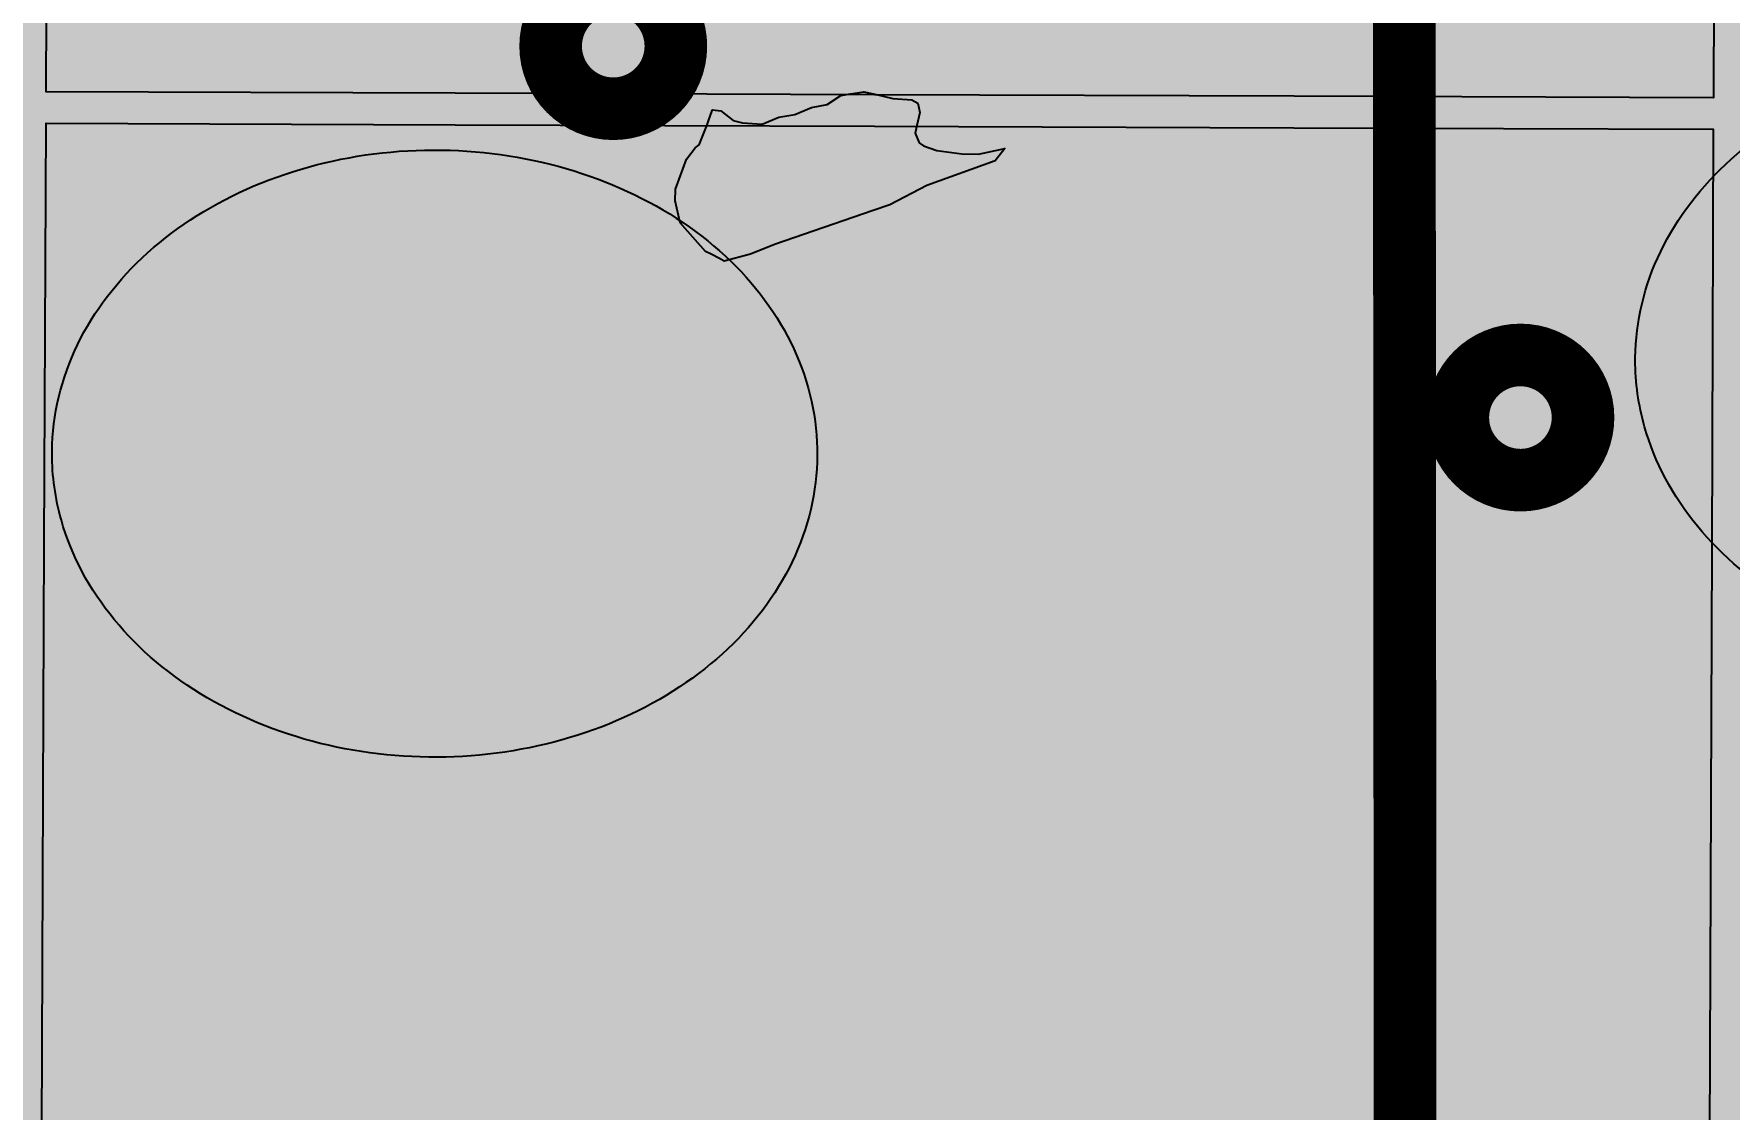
# Model space of a CAD drawing. Extents: x 560272 to 568164, y 6204780 to 6214217.
# Drawn here: x 565291.4 to 565345.5, y 6209774.9 to 6209809.2 of the extents above; entities that cross this region are included whole.
import ezdxf
from ezdxf.enums import TextEntityAlignment as Align

# ---------------------------------------------------------------- set-up
doc = ezdxf.new("R2010")
doc.units = 0
doc.header["$LTSCALE"] = 5
doc.linetypes.add('DASHED2', pattern=[9.525, 6.35, -3.175])
doc.linetypes.add('foc-ACCESSROAD', pattern=[3.75, 2.5, -1.25])
for name, color, linetype in [('AS-TOWN-H', 254, 'Continuous'), ('C-AR', 13, 'foc-ACCESSROAD'), ('CG-NOTES', 7, 'Continuous'), ('P-PROPOSED', 10, 'Continuous'), ('P-PROPOSED-H', 21, 'Continuous'), ('Quarters', 8, 'Continuous'), ('RoadSeg', 57, 'DASHED2'), ('ROUTE-MAP-ROUTE', 90, 'Continuous'), ('T-WATER', 160, 'Continuous'), ('T-WATER-H', 133, 'Continuous')]:
    doc.layers.add(name, color=color, linetype=linetype)
doc.layers.add('ROUTE-MAP-BACKGROUND-H', color=7, linetype='Continuous', true_color=0xf0ebff)
doc.styles.add('120', font='ARIALN.TTF', dxfattribs={"height": 13})
doc.styles.add('BOLD', font='ARIALNB.TTF')

# ---------------------------------------------------------------- blocks, each defined once
blk = doc.blocks.new('AA')
at = {"const_width": 4}
blk.add_lwpolyline([(-1, 0, 1), (1, 0, 1)], format="xyb", close=True, dxfattribs=at)
blk.add_circle((0, 0), 2)
blk = doc.blocks.new('Route_Letters')
h = blk.add_hatch(color=255)
h.dxf.hatch_style = 1
edge = h.paths.add_edge_path()
edge.add_ellipse((-0.116, 0.461), major_axis=(-11.971, 0), ratio=0.789318, start_angle=0, end_angle=360)
at = {"color": 5}
blk.add_open_spline([(-12.337, 0.461), (-12.337, -0.253), (-12.237, -0.968), (-11.72, -2.794), (-11.144, -3.876), (-9.556, -5.807), (-8.545, -6.657), (-6.216, -8.022), (-4.899, -8.538), (-2.122, -9.174), (-0.663, -9.295), (2.219, -9.128), (3.641, -8.839), (6.272, -7.888), (7.481, -7.224), (9.535, -5.601), (10.38, -4.641), (11.596, -2.542), (11.966, -1.402), (12.179, 0.91), (12.021, 2.082), (11.201, 4.304), (10.538, 5.353), (8.799, 7.197), (7.721, 7.993), (5.289, 9.237), (3.933, 9.684), (1.111, 10.179), (-0.355, 10.226), (-3.218, 9.913), (-4.613, 9.553), (-7.163, 8.469), (-8.317, 7.745), (-10.237, 6.02), (-11.003, 5.018), (-12.047, 2.859), (-12.324, 1.702), (-12.336, 0.515), (-12.337, 0.488), (-12.337, 0.461)], degree=3, knots=[0, 0, 0, 0, 0.219529, 0.219529, 0.575727, 0.575727, 0.931924, 0.931924, 1.288121, 1.288121, 1.644318, 1.644318, 2.000515, 2.000515, 2.356712, 2.356712, 2.712909, 2.712909, 3.069107, 3.069107, 3.425304, 3.425304, 3.781501, 3.781501, 4.137698, 4.137698, 4.493895, 4.493895, 4.850092, 4.850092, 5.20629, 5.20629, 5.562487, 5.562487, 5.918684, 5.918684, 6.274881, 6.274881, 6.283185, 6.283185, 6.283185, 6.283185], dxfattribs=at)
at = {"color": 14, "style": 'BOLD'}
blk.add_attdef('A', text='', height=9.5, dxfattribs=at).set_placement((0.225, 0.976), align=Align.MIDDLE)

msp = doc.modelspace()

# ---------------------------------------------------------------- hatches: boundary and pattern name
at = {"layer": 'AS-TOWN-H'}
h = msp.add_hatch(color=256, dxfattribs=at)
h.dxf.hatch_style = 1
h.paths.add_polyline_path([(565886.544, 6210020.352), (565236.202, 6210021.981), (565234.412, 6209697.744), (565886.527, 6209697.561)])
at = {"layer": 'P-PROPOSED-H'}
h = msp.add_hatch(color=256, dxfattribs=at)
h.dxf.hatch_style = 1
h.paths.add_polyline_path([(565325.214, 6209772.66), (565325.214, 6209776.985), (565320.888, 6209776.984), (565320.89, 6209772.66)])
at = {"layer": 'ROUTE-MAP-BACKGROUND-H'}
h = msp.add_hatch(color=256, dxfattribs=at)
h.dxf.hatch_style = 1
h.paths.add_polyline_path([(565237.99, 6210345.866), (566535.85, 6210345.729), (566539.103, 6209697.377), (565234.412, 6209697.744)])
at = {"layer": 'T-WATER-H'}
h = msp.add_hatch(color=256, dxfattribs=at)
h.dxf.hatch_style = 1
h.paths.add_polyline_path([(565313.05, 6209806.728), (565313.071, 6209806.788), (565313.336, 6209806.749), (565313.73, 6209806.443), (565314.027, 6209806.371), (565314.658, 6209806.326), (565315.194, 6209806.549), (565315.695, 6209806.639), (565316.231, 6209806.862), (565316.731, 6209806.953), (565317.168, 6209807.244), (565317.478, 6209807.294), (565317.902, 6209807.363), (565318.208, 6209807.292), (565318.829, 6209807.147), (565319.426, 6209807.102), (565319.624, 6209806.999), (565319.685, 6209806.699), (565319.594, 6209806.283), (565319.54, 6209806.036), (565319.667, 6209805.735), (565319.798, 6209805.633), (565320.228, 6209805.492), (565321.023, 6209805.377), (565321.555, 6209805.367), (565322.39, 6209805.552), (565322.083, 6209805.158), (565319.908, 6209804.367), (565318.733, 6209803.757), (565318.193, 6209803.572), (565315.053, 6209802.496), (565314.282, 6209802.178), (565313.447, 6209801.96), (565313.295, 6209802.04), (565313.032, 6209802.178), (565312.855, 6209802.27), (565312.04, 6209803.183), (565311.887, 6209803.884), (565311.894, 6209804.25), (565312.244, 6209805.207), (565312.517, 6209805.568), (565312.651, 6209805.665), (565312.901, 6209806.306), (565312.956, 6209806.463)])

# ---------------------------------------------------------------- linework, layer by layer
at = {"layer": 'C-AR', "flags": 128}
msp.add_lwpolyline([(565334.673, 6209810.385), (565334.666, 6209814.773), (565334.841, 6209815.073), (565334.331, 6209815.482), (565329.944, 6209815.475), (565322.015, 6209814.156), (565318.73, 6209813.609), (565313.023, 6209812.671), (565308.695, 6209812.751), (565308.705, 6209813.416), (565313.036, 6209813.338), (565318.621, 6209814.267), (565321.906, 6209814.813), (565329.889, 6209816.141), (565334.33, 6209816.148), (565334.839, 6209816.649), (565334.814, 6209831.192), (565365.733, 6209845.167), (565367.76, 6209846.323), (565368.089, 6209845.744), (565366.038, 6209844.574), (565335.481, 6209830.762), (565335.498, 6209815.15), (565335.5, 6209815.15), (565335.666, 6209814.774), (565335.673, 6209810.387), (565335.701, 6209800.459), (565335.535, 6209800.126), (565335.541, 6209796.047), (565334.875, 6209796.046), (565334.868, 6209800.125), (565334.701, 6209800.458)], close=True, dxfattribs=at)
at = {"layer": 'P-PROPOSED', "flags": 128}
msp.add_lwpolyline([(565335.674, 6209814.742), (565335.698, 6209800.466), (565335.532, 6209800.133), (565335.539, 6209796.051), (565335.872, 6209796.051), (565335.865, 6209800.055), (565336.031, 6209800.388), (565336.007, 6209814.821)], dxfattribs=at)
at = {"layer": 'Quarters', "flags": 128}
for points in [[(565304.869, 6209807.313), (565291.831, 6209807.359), (565291.886, 6209820.405), (565291.942, 6209833.786), (565291.998, 6209847.166), (565292.054, 6209860.547), (565305.086, 6209860.501), (565318.454, 6209860.454), (565331.821, 6209860.407), (565345.189, 6209860.36), (565345.138, 6209846.98), (565345.087, 6209833.599), (565345.037, 6209820.218), (565344.987, 6209807.172), (565331.615, 6209807.219), (565318.242, 6209807.266)], [(565304.646, 6209752.787), (565291.603, 6209752.833), (565291.659, 6209766.214), (565291.715, 6209779.594), (565291.771, 6209792.975), (565291.827, 6209806.356), (565304.865, 6209806.31), (565318.238, 6209806.263), (565331.611, 6209806.216), (565344.983, 6209806.169), (565344.933, 6209792.788), (565344.882, 6209779.407), (565344.831, 6209766.026), (565344.781, 6209752.646), (565331.402, 6209752.693), (565318.024, 6209752.74)]]:
    msp.add_lwpolyline(points, close=True, dxfattribs=at)
at = {"layer": 'ROUTE-MAP-ROUTE', "const_width": 2, "flags": 128}
msp.add_lwpolyline([(565452.092, 6209875.083), (565386.837, 6209876.022), (565371.959, 6209875.911), (565371.694, 6209847.102), (565335.001, 6209829.667), (565335.124, 6209815.61), (565335.143, 6209796.058), (565335.18, 6209726.272)], dxfattribs=at)
at = {"layer": 'T-WATER', "flags": 128}
msp.add_lwpolyline([(565313.05, 6209806.728), (565313.071, 6209806.788), (565313.336, 6209806.749), (565313.73, 6209806.443), (565314.027, 6209806.371), (565314.658, 6209806.326), (565315.194, 6209806.549), (565315.695, 6209806.639), (565316.231, 6209806.862), (565316.731, 6209806.953), (565317.168, 6209807.244), (565317.478, 6209807.294), (565317.902, 6209807.363), (565318.208, 6209807.292), (565318.829, 6209807.147), (565319.426, 6209807.102), (565319.624, 6209806.999), (565319.685, 6209806.699), (565319.594, 6209806.283), (565319.54, 6209806.036), (565319.667, 6209805.735), (565319.798, 6209805.633), (565320.228, 6209805.492), (565321.023, 6209805.377), (565321.555, 6209805.367), (565322.39, 6209805.552), (565322.083, 6209805.158), (565319.908, 6209804.367), (565318.733, 6209803.757), (565318.193, 6209803.572), (565315.053, 6209802.496), (565314.282, 6209802.178), (565313.447, 6209801.96), (565313.295, 6209802.04), (565313.032, 6209802.178), (565312.855, 6209802.27), (565312.04, 6209803.183), (565311.887, 6209803.884), (565311.894, 6209804.25), (565312.244, 6209805.207), (565312.517, 6209805.568), (565312.651, 6209805.665), (565312.901, 6209806.306), (565312.956, 6209806.463), (565313.05, 6209806.728)], close=True, dxfattribs=at)

# ---------------------------------------------------------------- block references
at = {"layer": 'CG-NOTES', "xscale": 0.9981931055731234, "yscale": 0.9981931055731234, "zscale": 0.9981931055731234}
for p in [(565309.91, 6209808.816), (565338.833, 6209796.972)]:
    msp.add_blockref('AA', p, dxfattribs=at)
for p, values in [((565354.81, 6209798.34), {'A': 'R'}), ((565304.332, 6209795.362), {'A': 'Q'})]:
    msp.add_blockref('Route_Letters', p, dxfattribs=at).add_auto_attribs(values)

# ---------------------------------------------------------------- texts
at = {"layer": 'RoadSeg', "style": '120'}
msp.add_text('81-13-5', height=39.8845, rotation=359.9576, dxfattribs=at).set_placement((565289.982, 6209799.16))

doc.saveas('drawing.dxf')
